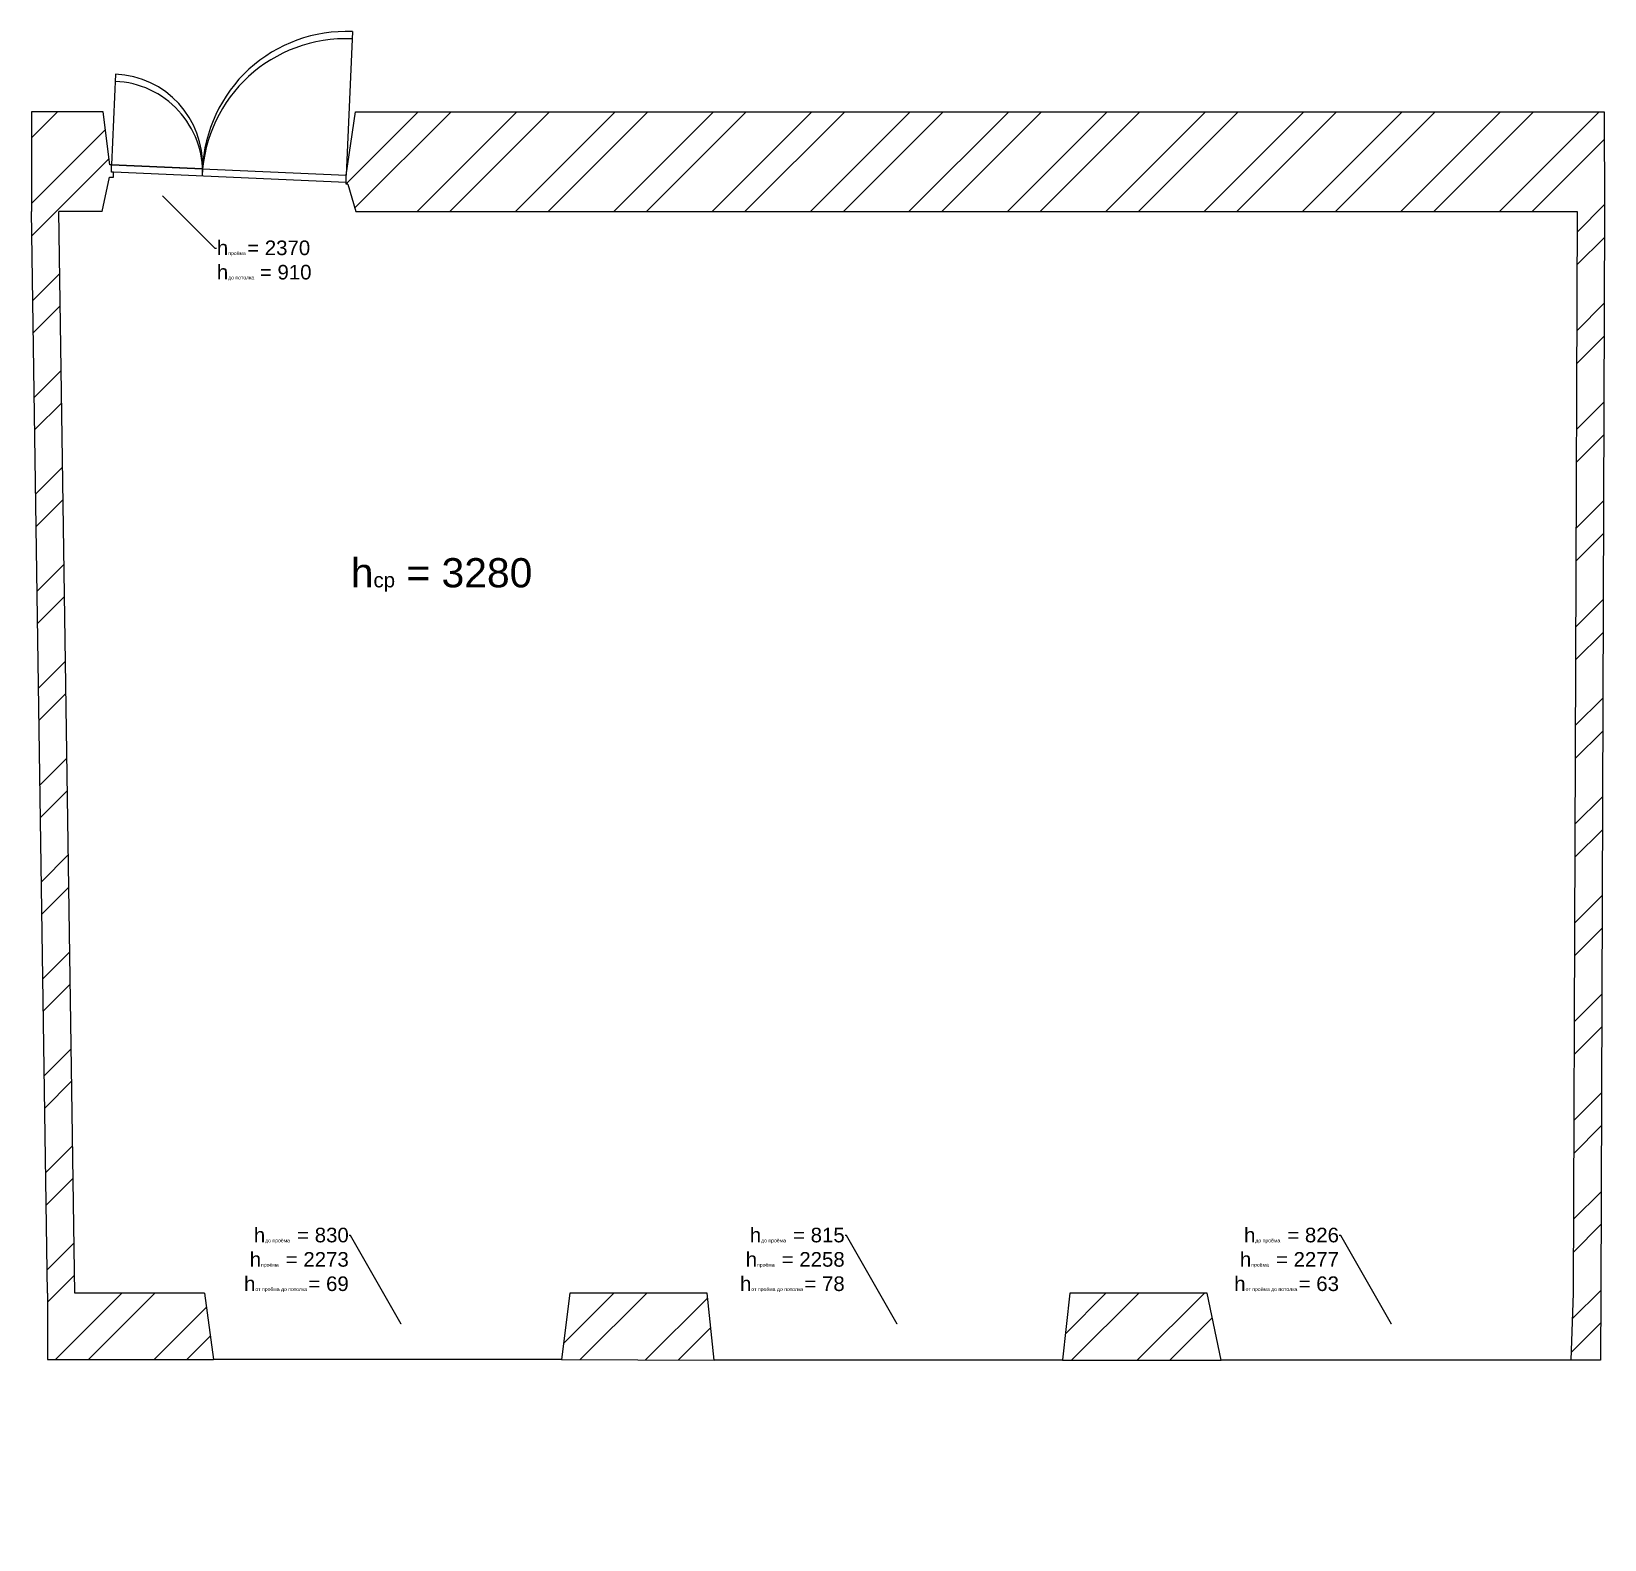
# Model space of a CAD drawing. Header units: millimetres. Extents: x -87 to 8527, y -987 to 7275.
import ezdxf
from ezdxf import colors
from ezdxf.entities.mleader import LeaderData, LeaderLine
from ezdxf.math import Vec2, Vec3

# ---------------------------------------------------------------- set-up
doc = ezdxf.new("R2010")
doc.units = ezdxf.units.MM
doc.styles.get("Standard").update_dxf_attribs({"font": 'arial.ttf'})

msp = doc.modelspace()

# ---------------------------------------------------------------- hatches: boundary and pattern name
h = msp.add_hatch()
h.set_pattern_fill('ANSI32', color=256, scale=40)
h.set_pattern_definition([(45, (-2437.23, 1289.36), (-269.408, 269.408), []), (45, (-2257.62, 1289.36), (-269.408, 269.408), [])])
h.paths.add_polyline_path([(305.8, 6835.7), (62.8, 6835.7), (-87.2, 6835.7), (-87.2, 6289.4), (0, 363.4), (0, 0), (909.7, 0), (860, 363.4), (150, 363.4), (62.8, 6289.4), (300.8, 6289.4), (339.4, 6477.4), (361.7, 6477.4), (361.7, 6503.9), (351.7, 6503.9), (351.7, 6543.9), (341.7, 6543.9)])
h.paths.add_polyline_path([(8524.6, 6835.3), (8374.6, 6835.3), (1686.6, 6835.3), (1636, 6487.8), (1636, 6437.8), (1646, 6437.8), (1688.9, 6289.4), (8376.9, 6289.4), (8355.8, 363.4), (8343, -4.4), (8504.5, -4.4), (8505.8, 363.4), (8526.9, 6289.4)])
h.paths.add_polyline_path([(3613, 363.3), (2860, 363.3), (2815.7, 0), (3651.7, -4.4)], flags=17)
h.paths.add_polyline_path([(6351, 363.3), (5598, 363.3), (5558.7, -4.4), (6427, -4.4)], flags=17)

# ---------------------------------------------------------------- linework, layer by layer
for p, q in [((1670.3, 7274.6), (1636, 6487.8)), ((373.4, 7041.5), (351.7, 6543.9)), ((62.8, 6835.7), (-87.2, 6835.7)), ((-87.2, 6835.7), (-87.2, 6289.4)), ((305.8, 6835.7), (62.8, 6835.7)), ((341.7, 6543.9), (305.8, 6835.7)), ((1636, 6487.8), (1686.6, 6835.3)), ((1686.6, 6835.3), (1686.6, 6835.7)), ((1686.6, 6835.7), (1686.6, 6835.7)), ((1686.6, 6835.3), (8374.6, 6835.3)), ((8374.6, 6835.3), (8524.6, 6835.3)), ((8524.6, 6835.3), (8526.9, 6289.4)), ((300.8, 6289.4), (339.4, 6477.4)), ((339.4, 6477.4), (361.7, 6477.4)), ((351.7, 6543.9), (341.7, 6543.9)), ((351.7, 6503.9), (351.7, 6543.9)), ((351.7, 6543.9), (1636, 6487.8)), ((849.2, 6522.2), (351.7, 6543.9)), ((361.7, 6503.9), (351.7, 6503.9)), ((361.7, 6477.4), (361.7, 6503.9)), ((1636, 6447.8), (361.7, 6503.9)), ((849.2, 6522.2), (847.2, 6482.8)), ((847.2, 6482.8), (847.2, 6482.5)), ((1636, 6447.8), (1636, 6487.8)), ((1636, 6437.8), (1636, 6447.8)), ((1646, 6437.8), (1636, 6437.8)), ((1646, 6437.8), (1688.9, 6289.4)), ((0, 363.4), (-87.2, 6289.4)), ((300.8, 6289.4), (62.8, 6289.4)), ((150, 363.4), (62.8, 6289.4)), ((1688.9, 6289.4), (1688.9, 6289.4)), ((1688.9, 6289.4), (8376.9, 6289.4)), ((8376.9, 6289.4), (8355.8, 363.4)), ((8526.9, 6289.4), (8505.8, 363.4)), ((0, 363.4), (0, 0)), ((860, 363.4), (150, 363.4)), ((860, 363.4), (909.7, 0)), ((2860, 363.3), (2815.7, 0)), ((3613, 363.3), (2860, 363.3)), ((3651.7, -4.4), (3613, 363.3)), ((5598, 363.3), (5558.8, -2.6)), ((6351, 363.3), (5598, 363.3)), ((6351, 363.3), (6351, 363.4)), ((6427, -4.4), (6351, 363.3)), ((8355.8, 363.4), (8343, -4.4)), ((8505.8, 363.4), (8504.5, -4.4)), ((0, 0), (909.7, 0)), ((2815.7, 0), (909.7, 0)), ((2815.7, 0), (3651.7, -4.4)), ((5558.7, -4.4), (3651.7, -4.4)), ((5558.8, -2.6), (5558.7, -4.4)), ((5558.7, -4.4), (6427, -4.4)), ((8343, -4.4), (6427, -4.4)), ((8504.5, -4.4), (8343, -4.4))]:
    msp.add_line(p, q)
for centre, radius, start, end in [((1636, 6487.8), 787.5, 87.50066, 177.50066), ((1634, 6447.9), 787.5, 87.48392, 177.47798), ((351.7, 6503.9), 498, 357.55398, 87.69702), ((351.7, 6543.9), 498, 357.49594, 87.49594)]:
    msp.add_arc(centre, radius, start, end)

# ---------------------------------------------------------------- texts
at = {"insert": (1661.5, 4389.9), "char_height": 160, "attachment_point": 1}
msp.add_mtext_dynamic_manual_height_columns('h{\\fArial|b0|i0|c204|p34;\\H0.5x;ср\\H2x; = 3280}', width=1102.989, gutter_width=12.5, heights=[421.1], dxfattribs=at)

# ---------------------------------------------------------------- leaders
ml = msp.add_multileader_mtext('Standard')
ml.set_content('h{\\fArial|b0|i0|c204|p34;\\H0.25x;проёма \\H4x;= 2370}\\Ph{\\fArial|b0|i0|c204|p34;\\H0.25x;до потолка\\H4x; = 910}', color=256)
ml.set_leader_properties()
ml.build(insert=Vec2(0, 0))
ctx = ml.context
ctx.base_point, ctx.char_height, ctx.plane_origin = Vec3(925.8, 6087.9), 80, Vec3(628.3, 6377)
notes = []
notes.append((ctx, [(0, (1, 1, 0), (917.8, 6087.9), (1, 0), 8, [(0, [(628.3, 6377)], 0, [])])]))
ctx.mtext.insert, ctx.mtext.flow_direction = Vec3(927.8, 6130), 5
ml = msp.add_multileader_mtext('Standard')
ml.set_content('h{\\fArial|b0|i0|c204|p34;\\H0.25x;до проёма \\H4x; = 830}\\Ph{\\fArial|b0|i0|c204|p34;\\H0.25x;проёма } = 22{\\fArial|b0|i0|c204|p34;73}\\Ph{\\fArial|b0|i0|c204|p34;\\H0.25x;от проёма до потолка \\H4x;= 69}', color=256)
ml.set_leader_properties()
ml.build(insert=Vec2(0, 0))
ctx = ml.context
ctx.base_point, ctx.char_height, ctx.plane_origin = Vec3(1087, 678.9), 80, Vec3(1939.6, 190.8)
ctx.text_align_type = 2
notes.append((ctx, [(0, (1, 1, 0), (1660.3, 678.9), (-1, 0), 8, [(0, [(1939.6, 190.8)], 0, [])])]))
ctx.mtext.insert, ctx.mtext.alignment, ctx.mtext.flow_direction = Vec3(1650.3, 721.7), 3, 5
ml = msp.add_multileader_mtext('Standard')
ml.set_content('h{\\fArial|b0|i0|c204|p34;\\H0.25x;до проёма \\H4x; = 815}\\Ph{\\fArial|b0|i0|c204|p34;\\H0.25x;проёма } = 22{\\fArial|b0|i0|c204|p34;58}\\Ph{\\fArial|b0|i0|c204|p34;\\H0.25x;от проёма до потолка \\H4x;= 78}', color=256)
ml.set_leader_properties()
ml.build(insert=Vec2(0, 0))
ctx = ml.context
ctx.base_point, ctx.char_height, ctx.plane_origin = Vec3(3802.8, 678.9), 80, Vec3(4655.4, 190.8)
ctx.text_align_type = 2
notes.append((ctx, [(0, (1, 1, 0), (4376.1, 678.9), (-1, 0), 8, [(0, [(4655.4, 190.8)], 0, [])])]))
ctx.mtext.insert, ctx.mtext.alignment, ctx.mtext.flow_direction = Vec3(4366.1, 721.7), 3, 5
ml = msp.add_multileader_mtext('Standard')
ml.set_content('h{\\fArial|b0|i0|c204|p34;\\H0.25x;до проёма \\H4x; = 826}\\Ph{\\fArial|b0|i0|c204|p34;\\H0.25x;проёма } = 2277\\Ph{\\fArial|b0|i0|c204|p34;\\H0.25x;от проёма до потолка \\H4x;= 63}', color=256)
ml.set_leader_properties()
ml.build(insert=Vec2(0, 0))
ctx = ml.context
ctx.base_point, ctx.char_height, ctx.plane_origin = Vec3(6509.5, 678.9), 80, Vec3(7361.8, 190.8)
ctx.text_align_type = 2
notes.append((ctx, [(0, (1, 1, 0), (7082.6, 678.9), (-1, 0), 8, [(0, [(7361.8, 190.8)], 0, [])])]))
ctx.mtext.insert, ctx.mtext.alignment, ctx.mtext.flow_direction = Vec3(7072.6, 721.7), 3, 5
for ctx, leaders in notes:
    for number, flags, end, landing, length, lines in leaders:
        leader = LeaderData()
        leader.index, (leader.has_last_leader_line, leader.has_dogleg_vector, leader.attachment_direction) = number, flags
        leader.last_leader_point, leader.dogleg_vector, leader.dogleg_length = Vec3(end), Vec3(landing), length
        for number, points, colour, breaks in lines:
            line = LeaderLine()
            line.index, line.vertices, line.color, line.breaks = number, Vec3.list(points), colors.encode_raw_color(colour), breaks
            leader.lines.append(line)
        ctx.leaders.append(leader)

doc.saveas('drawing.dxf')
